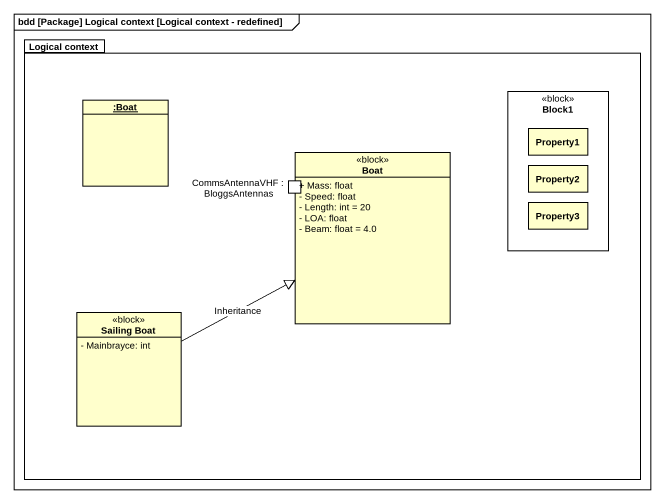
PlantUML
@startuml
mainframe bdd [Package] Logical context [Logical context - redefined]
allowmixing
hide circle
hide empty members
skinparam classAttributeIconSize 0
package "Logical context" as Logical_context {
  object ":Boat" as Boat
  rectangle Block1 <<block>> {
    rectangle Property2
    rectangle Property1
    rectangle Property3
  }
  class "Boat" as Boat_2 <<block>> {
    + Mass: float
    - Speed: float
    - Length: int = 20
    - LOA: float
    - Beam: float = 4.0
    -- ports --
    CommsAntennaVHF : BloggsAntennas
  }
  class "Sailing Boat" as Sailing_Boat <<block>> {
    - Mainbrayce: int
  }
}
Sailing_Boat -right-|> Boat_2 : Inheritance
@enduml
